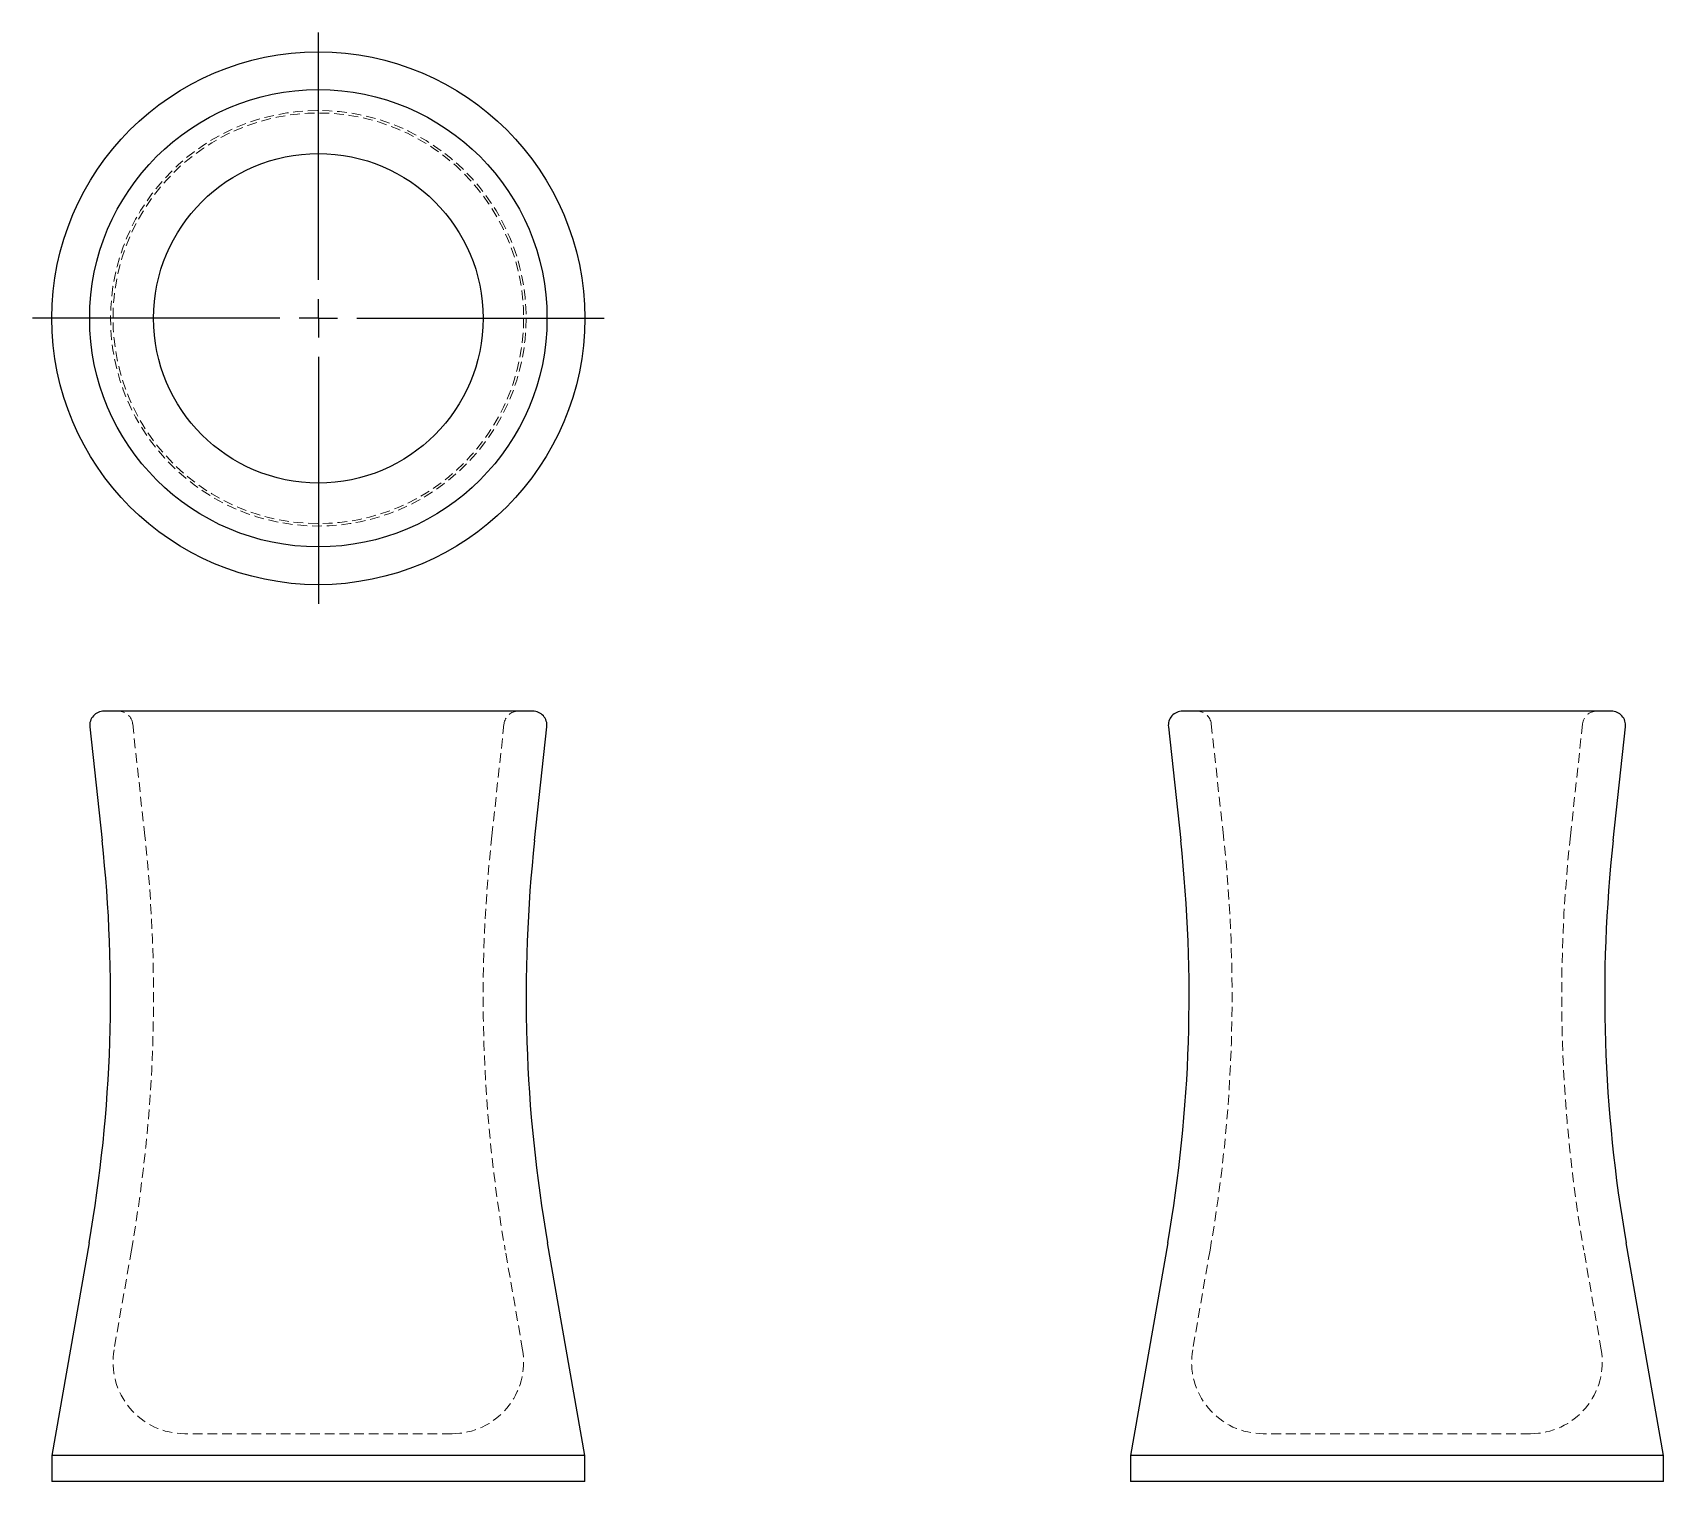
# Model space of a CAD drawing. Header units: millimetres. Extents: x 46 to 258, y 7 to 195.
import ezdxf

# ---------------------------------------------------------------- set-up
doc = ezdxf.new("R2010")
doc.units = ezdxf.units.MM
doc.linetypes.add('HIDDEN', pattern=[1.905, 1.27, -0.635])
doc.layers.add('10', color=7, linetype='Continuous')

# ---------------------------------------------------------------- blocks, each defined once
blk = doc.blocks.new('SW_CENTERMARKSYMBOL_0')
at = {"layer": '10', "color": 0}
for p, q in [((0, 5), (0, 37.09)), ((0, 0), (0, 2.5)), ((-5, 0), (-37.09, 0)), ((0, 0), (-2.5, 0)), ((0, 0), (0, -2.5)), ((0, 0), (2.5, 0)), ((5, 0), (37.09, 0)), ((0, -5), (0, -37.09))]:
    blk.add_line(p, q, dxfattribs=at)

msp = doc.modelspace()

# ---------------------------------------------------------------- linework, layer by layer
at = {"color": 7, "linetype": 'Continuous', "lineweight": 25}
for p, q in [((110.82, 107), (55.18, 107)), ((250.82, 107), (195.18, 107)), ((53.33, 104.94), (54.94, 90.2)), ((111.06, 90.2), (112.67, 104.94)), ((193.33, 104.94), (194.94, 90.2)), ((251.06, 90.2), (252.67, 104.94)), ((53.25, 37.97), (48.41, 10.35)), ((117.59, 10.35), (112.75, 37.97)), ((193.25, 37.97), (188.41, 10.35)), ((257.59, 10.35), (252.75, 37.97)), ((48.41, 10.35), (48.41, 7)), ((117.59, 10.35), (48.41, 10.35)), ((117.59, 7), (117.59, 10.35)), ((188.41, 10.35), (188.41, 7)), ((257.59, 10.35), (188.41, 10.35)), ((257.59, 7), (257.59, 10.35)), ((117.59, 7), (48.41, 7)), ((257.59, 7), (188.41, 7))]:
    msp.add_line(p, q, dxfattribs=at)
at = {"color": 7, "linetype": 'HIDDEN', "lineweight": 18}
for p, q in [((58.9, 105.34), (60.48, 90.8)), ((105.52, 90.8), (107.1, 105.34)), ((198.9, 105.34), (200.48, 90.8)), ((245.52, 90.8), (247.1, 105.34)), ((58.74, 37.01), (56.48, 24.1)), ((109.52, 24.1), (107.26, 37.01)), ((198.74, 37.01), (196.48, 24.1)), ((249.52, 24.1), (247.26, 37.01)), ((100.35, 13.19), (65.65, 13.19)), ((240.35, 13.19), (205.65, 13.19))]:
    msp.add_line(p, q, dxfattribs=at)
at = {"color": 7, "linetype": 'Continuous', "lineweight": 25}
for radius in [34.59, 29.68, 21.39]:
    msp.add_circle((83, 158), radius, dxfattribs=at)
at = {"color": 7, "linetype": 'HIDDEN', "lineweight": 18}
for radius in [26.97, 26.65]:
    msp.add_circle((83, 158), radius, dxfattribs=at)
at = {"color": 7, "linetype": 'Continuous', "lineweight": 25}
for centre, radius, start, end in [((55.18, 105.14), 1.86, 90, 186.221), ((110.82, 105.14), 1.86, 353.779, 90), ((195.18, 105.14), 1.86, 90, 186.221), ((250.82, 105.14), 1.86, 353.779, 90), ((-130.01, 70.04), 186.04, 350.074, 6.221), ((296.01, 70.04), 186.04, 173.779, 189.926), ((9.99, 70.04), 186.04, 350.074, 6.221), ((436.01, 70.04), 186.04, 173.779, 189.926)]:
    msp.add_arc(centre, radius, start, end, dxfattribs=at)
at = {"color": 7, "linetype": 'HIDDEN', "lineweight": 18}
for centre, radius, start, end in [((57.05, 105.14), 1.86, 6.221, 90), ((108.95, 105.14), 1.86, 90, 173.779), ((197.05, 105.14), 1.86, 6.221, 90), ((248.95, 105.14), 1.86, 90, 173.779), ((-130.01, 70.04), 191.62, 350.074, 6.221), ((296.01, 70.04), 191.62, 173.779, 189.926), ((9.99, 70.04), 191.62, 350.074, 6.221), ((436.01, 70.04), 191.62, 173.779, 189.926), ((65.65, 22.49), 9.3, 170.074, 270), ((100.35, 22.49), 9.3, 270, 9.926), ((205.65, 22.49), 9.3, 170.074, 270), ((240.35, 22.49), 9.3, 270, 9.926)]:
    msp.add_arc(centre, radius, start, end, dxfattribs=at)

# ---------------------------------------------------------------- block references
at = {"layer": '10'}
msp.add_blockref('SW_CENTERMARKSYMBOL_0', (83, 158), dxfattribs=at)

doc.saveas('drawing.dxf')
